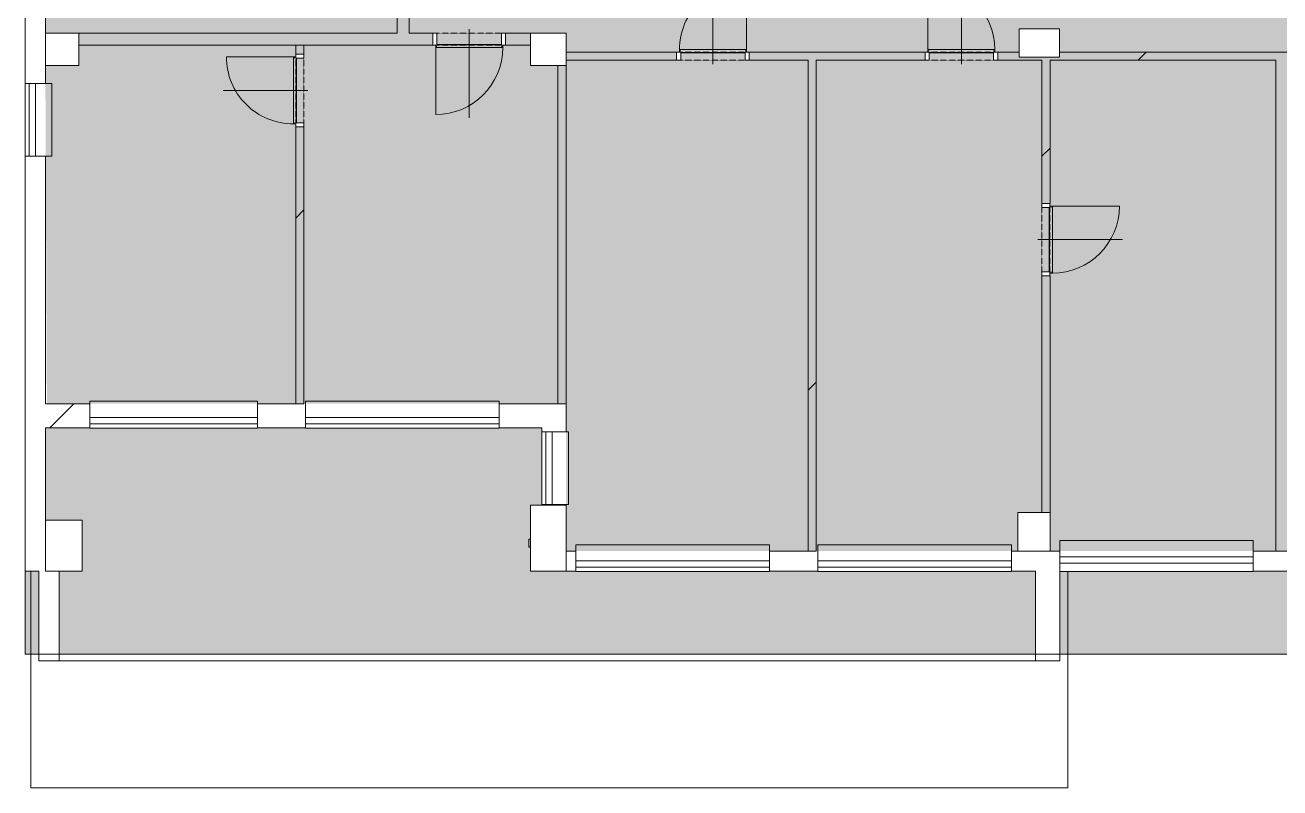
# Model space of a CAD drawing. Header units: millimetres. Extents: x 48671 to 278361, y -45352 to 20466.
# Drawn here: x 127288 to 142844, y -30617 to -21166 of the extents above; entities that cross this region are included whole.
import ezdxf

# ---------------------------------------------------------------- set-up
doc = ezdxf.new("R2010")
doc.units = ezdxf.units.MM
doc.linetypes.add('Čerchovaná se dvěma tečkami', pattern=[2.59, 1, -0.53, 0, -0.53, 0, -0.53])
for name, color, linetype, lineweight in [('A-DETL-GENF', 92, 'Continuous', 13), ('A-DETL-THIN', 151, 'Continuous', 13), ('A-DOOR', 31, 'Continuous', 13), ('A-DOOR-FRAM', 31, 'Continuous', 25), ('A-FLOR', 192, 'Continuous', 13), ('A-GENM', 13, 'Continuous', 13), ('A-GLAZ', 151, 'Continuous', 13), ('A-WALL', 113, 'Continuous', 13), ('A-WALL-PATT', 111, 'Continuous', 35), ('S-COLS', 52, 'Continuous', 13)]:
    doc.layers.add(name, color=color, linetype=linetype, lineweight=lineweight)
pattern_1 = [(45, (128745, 0), (-7184.2, 7184.2), []), (45, (131618, -3e-12), (-7184.2, 7184.2), []), (45, (137366, -7e-12), (-4310.5, 10058), [4064, -2032, 67.1, -1964.9])]
pattern_2 = [(45, (128744.6, 0), (-4242.6, 4242.6), [])]

# ---------------------------------------------------------------- blocks, each defined once
blk = doc.blocks.new('DVERE_1k_oblozka - DD03_01_800x1970_koupelna-1549495-Mapka _ závislý 4')
at = {"layer": 'A-DOOR', "lineweight": 9}
for p, q in [((0, -103), (0, 947)), ((-415, 47), (-415, 907)), ((-400, 47), (-450, 47)), ((-450, 47), (-450, -53)), ((415, 77), (-415, 77)), ((-415, 77), (-415, 62)), ((-415, 62), (-400, 62)), ((-400, -53), (-400, 47)), ((-400, 37), (400, 37)), ((305, 77), (-305, 77)), ((400, 62), (415, 62)), ((450, 47), (400, 47)), ((400, 47), (400, -53)), ((415, 62), (415, 77)), ((415, 77), (415, 47)), ((450, -53), (450, 47)), ((-450, -53), (-400, -53)), ((400, -53), (450, -53))]:
    blk.add_line(p, q, dxfattribs=at)
at = {"layer": 'A-DOOR', "linetype": 'Čerchovaná se dvěma tečkami', "lineweight": 9}
for p, q in [((-400, 47), (400, 47)), ((-400, -53), (400, -53))]:
    blk.add_line(p, q, dxfattribs=at)
at = {"layer": 'A-DOOR', "lineweight": 9}
blk.add_arc((-415, 77), 830, 360, 90, dxfattribs=at)
at = {"layer": 'A-DOOR-FRAM', "lineweight": 9}
for p, q in [((-400, 47), (-450, 47)), ((-400, -53), (-400, 47)), ((400, 47), (400, -53)), ((400, 47), (450, 47)), ((-450, -53), (-400, -53)), ((450, -53), (400, -53))]:
    blk.add_line(p, q, dxfattribs=at)
blk = doc.blocks.new('DVERE_1k_oblozka - DD03_01_800x1970_koupelna-1549491-Mapka _ závislý 4')
at = {"layer": 'A-DOOR', "lineweight": 9}
for p, q in [((-450, 53), (-400, 53)), ((-450, -47), (-450, 53)), ((-400, 53), (-400, -47)), ((0, 103), (0, -947)), ((400, 53), (450, 53)), ((400, -47), (400, 53)), ((450, 53), (450, -47)), ((-400, -47), (-450, -47)), ((-415, -47), (-415, -907)), ((-415, -62), (-400, -62)), ((-415, -77), (-415, -62)), ((415, -77), (-415, -77)), ((-400, -37), (400, -37)), ((305, -77), (-305, -77)), ((450, -47), (400, -47)), ((400, -62), (415, -62)), ((415, -77), (415, -47)), ((415, -62), (415, -77))]:
    blk.add_line(p, q, dxfattribs=at)
at = {"layer": 'A-DOOR', "linetype": 'Čerchovaná se dvěma tečkami', "lineweight": 9}
for p, q in [((-400, 53), (400, 53)), ((-400, -47), (400, -47))]:
    blk.add_line(p, q, dxfattribs=at)
at = {"layer": 'A-DOOR', "lineweight": 9}
blk.add_arc((-415, -77), 830, 270, 0, dxfattribs=at)
at = {"layer": 'A-DOOR-FRAM', "lineweight": 9}
for p, q in [((-450, 53), (-400, 53)), ((-400, 53), (-400, -47)), ((400, -47), (400, 53)), ((450, 53), (400, 53)), ((-400, -47), (-450, -47)), ((400, -47), (450, -47))]:
    blk.add_line(p, q, dxfattribs=at)
blk = doc.blocks.new('DVERE_1k_oblozka - DD03_01_800x1970_koupelna-1549494-Mapka _ závislý 4')
at = {"layer": 'A-DOOR', "lineweight": 9}
for p, q in [((-450, 78), (-400, 78)), ((-450, -72), (-450, 78)), ((-400, 78), (-400, -72)), ((0, 128), (0, -972)), ((400, 78), (450, 78)), ((400, -72), (400, 78)), ((450, 78), (450, -72)), ((-400, -72), (-450, -72)), ((-415, -72), (-415, -932)), ((-415, -87), (-400, -87)), ((-415, -102), (-415, -87)), ((415, -102), (-415, -102)), ((-400, -62), (400, -62)), ((305, -102), (-305, -102)), ((450, -72), (400, -72)), ((400, -87), (415, -87)), ((415, -102), (415, -72)), ((415, -87), (415, -102))]:
    blk.add_line(p, q, dxfattribs=at)
at = {"layer": 'A-DOOR', "linetype": 'Čerchovaná se dvěma tečkami', "lineweight": 9}
for p, q in [((-400, 78), (400, 78)), ((-400, -72), (400, -72))]:
    blk.add_line(p, q, dxfattribs=at)
at = {"layer": 'A-DOOR', "lineweight": 9}
blk.add_arc((-415, -102), 830, 270, 0, dxfattribs=at)
at = {"layer": 'A-DOOR-FRAM', "lineweight": 9}
for p, q in [((-450, 78), (-400, 78)), ((-400, 78), (-400, -72)), ((400, -72), (400, 78)), ((450, 78), (400, 78)), ((-400, -72), (-450, -72)), ((400, -72), (450, -72))]:
    blk.add_line(p, q, dxfattribs=at)
blk = doc.blocks.new('DVERE_1k_oblozka - DD03_01_800x1970_koupelna-1549492-Mapka _ závislý 4')
at = {"layer": 'A-DOOR', "lineweight": 9}
for p, q in [((-450, 53), (-400, 53)), ((-450, -47), (-450, 53)), ((-400, 53), (-400, -47)), ((0, 103), (0, -947)), ((400, 53), (450, 53)), ((400, -47), (400, 53)), ((450, 53), (450, -47)), ((-400, -47), (-450, -47)), ((-415, -47), (-415, -907)), ((-415, -62), (-400, -62)), ((-415, -77), (-415, -62)), ((415, -77), (-415, -77)), ((-400, -37), (400, -37)), ((305, -77), (-305, -77)), ((450, -47), (400, -47)), ((400, -62), (415, -62)), ((415, -77), (415, -47)), ((415, -62), (415, -77))]:
    blk.add_line(p, q, dxfattribs=at)
at = {"layer": 'A-DOOR', "linetype": 'Čerchovaná se dvěma tečkami', "lineweight": 9}
for p, q in [((-400, 53), (400, 53)), ((-400, -47), (400, -47))]:
    blk.add_line(p, q, dxfattribs=at)
at = {"layer": 'A-DOOR', "lineweight": 9}
blk.add_arc((-415, -77), 830, 270, 0, dxfattribs=at)
at = {"layer": 'A-DOOR-FRAM', "lineweight": 9}
for p, q in [((-450, 53), (-400, 53)), ((-400, 53), (-400, -47)), ((400, -47), (400, 53)), ((450, 53), (400, 53)), ((-400, -47), (-450, -47)), ((400, -47), (450, -47))]:
    blk.add_line(p, q, dxfattribs=at)
blk = doc.blocks.new('DVERE_1k_oblozka - DD03_01_800x1970_koupelna-1549498-Mapka _ závislý 4')
at = {"layer": 'A-DOOR', "lineweight": 9}
for p, q in [((0, -103), (0, 947)), ((-415, 47), (-415, 907)), ((-400, 47), (-450, 47)), ((-450, 47), (-450, -53)), ((415, 77), (-415, 77)), ((-415, 77), (-415, 62)), ((-415, 62), (-400, 62)), ((-400, -53), (-400, 47)), ((-400, 37), (400, 37)), ((305, 77), (-305, 77)), ((400, 62), (415, 62)), ((450, 47), (400, 47)), ((400, 47), (400, -53)), ((415, 62), (415, 77)), ((415, 77), (415, 47)), ((450, -53), (450, 47)), ((-450, -53), (-400, -53)), ((400, -53), (450, -53))]:
    blk.add_line(p, q, dxfattribs=at)
at = {"layer": 'A-DOOR', "linetype": 'Čerchovaná se dvěma tečkami', "lineweight": 9}
for p, q in [((-400, 47), (400, 47)), ((-400, -53), (400, -53))]:
    blk.add_line(p, q, dxfattribs=at)
at = {"layer": 'A-DOOR', "lineweight": 9}
blk.add_arc((-415, 77), 830, 360, 90, dxfattribs=at)
at = {"layer": 'A-DOOR-FRAM', "lineweight": 9}
for p, q in [((-400, 47), (-450, 47)), ((-400, -53), (-400, 47)), ((400, 47), (400, -53)), ((400, 47), (450, 47)), ((-450, -53), (-400, -53)), ((450, -53), (400, -53))]:
    blk.add_line(p, q, dxfattribs=at)
blk = doc.blocks.new('OKNO_2k_nadsvetlik - OKNO_2k_nadsvetlik 2400 x 1850-V125-Mapka _ závislý 4')
at = {"layer": 'A-GLAZ', "lineweight": 9}
for p, q in [((-1200, 126), (1200, 126)), ((-1200, 75), (-1200, 126)), ((1200, 75), (-1200, 75)), ((-1200, 75), (1200, 75)), ((-1200, -5), (-1200, 75)), ((1200, 126), (1200, 75)), ((1200, 75), (1200, -5)), ((1200, -5), (-1200, -5))]:
    blk.add_line(p, q, dxfattribs=at)
blk = doc.blocks.new('parapet s nosem_vnitní - parapet s nosem_vnitní-1280305-Mapka _ závislý 4')
at = {"layer": 'A-GENM', "lineweight": 9}
for p, q in [((-1200, -190), (-1200, 0)), ((1200, 0), (1200, -190)), ((-1200, -190), (-1200, -200)), ((-1200, -200), (1200, -200)), ((-1200, -200), (1200, -200)), ((1200, -200), (1200, -190))]:
    blk.add_line(p, q, dxfattribs=at)
blk = doc.blocks.new('OKNO_2k_nadsvetlik - OKNO_2k_nadsvetlik 2400 x 1800-1972450-Mapka _ závislý 4')
at = {"layer": 'A-GLAZ', "color": 41, "lineweight": 9}
for p, q in [((-1200, 126), (1200, 126)), ((-1200, 25), (-1200, 126)), ((1200, 25), (-1200, 25)), ((-1200, 25), (1200, 25)), ((-1200, -55), (-1200, 25)), ((1200, 126), (1200, 25)), ((1200, 25), (1200, -55)), ((1200, -55), (-1200, -55))]:
    blk.add_line(p, q, dxfattribs=at)
blk = doc.blocks.new('parapet s nosem_vnitní - parapet s nosem_vnitní-V107-Mapka _ závislý 4')
at = {"layer": 'A-GENM', "color": 41, "lineweight": 9}
for p, q in [((-1200, -190), (-1200, 0)), ((1200, 0), (1200, -190)), ((-1200, -190), (-1200, -200)), ((-1200, -200), (1200, -200)), ((-1200, -200), (1200, -200)), ((1200, -200), (1200, -190))]:
    blk.add_line(p, q, dxfattribs=at)
blk = doc.blocks.new('OKNO_2k_nadsvetlik - OKNO_2k_nadsvetlik 2080 x 1850-1972484-Mapka _ závislý 4')
at = {"layer": 'A-GLAZ', "lineweight": 9}
for p, q in [((-1040, 151), (1040, 151)), ((-1040, 100), (-1040, 151)), ((1040, 100), (-1040, 100)), ((-1040, 100), (1040, 100)), ((-1040, 20), (-1040, 100)), ((1040, 20), (-1040, 20)), ((1040, 151), (1040, 100)), ((1040, 100), (1040, 20))]:
    blk.add_line(p, q, dxfattribs=at)
blk = doc.blocks.new('parapet s nosem_vnitní - parapet s nosem_vnitní-1280332-Mapka _ závislý 4')
at = {"layer": 'A-GENM', "lineweight": 9}
for p, q in [((-1040, -190), (-1040, 0)), ((1040, 0), (1040, -190)), ((-1040, -190), (-1040, -200)), ((-1040, -200), (1040, -200)), ((-1040, -200), (1040, -200)), ((1040, -200), (1040, -190))]:
    blk.add_line(p, q, dxfattribs=at)
blk = doc.blocks.new('OKNO_2k_nadsvetlik - OKNO_2k_nadsvetlik 2400 x 1850-1972470-Mapka _ závislý 4')
at = {"layer": 'A-GLAZ', "lineweight": 9}
for p, q in [((-1200, 151), (1200, 151)), ((-1200, 100), (-1200, 151)), ((1200, 100), (-1200, 100)), ((-1200, 100), (1200, 100)), ((-1200, 20), (-1200, 100)), ((1200, 20), (-1200, 20)), ((1200, 151), (1200, 100)), ((1200, 100), (1200, 20))]:
    blk.add_line(p, q, dxfattribs=at)
blk = doc.blocks.new('OKNO_1k_nadsvetlik - OKNO_1k_nadsvetlik_900 x 1700-1969443-Mapka _ závislý 4')
at = {"layer": 'A-GLAZ', "lineweight": 9}
for p, q in [((-450, 126), (450, 126)), ((-450, 75), (-450, 126)), ((450, 75), (-450, 75)), ((-450, 75), (450, 75)), ((-450, -5), (-450, 75)), ((450, 126), (450, 75)), ((450, 75), (450, -5)), ((450, -5), (-450, -5))]:
    blk.add_line(p, q, dxfattribs=at)
blk = doc.blocks.new('parapet s nosem_vnitní - parapet s nosem_vnitní-V90-Mapka _ závislý 4')
at = {"layer": 'A-GENM', "lineweight": 9}
for p, q in [((-450, -190), (-450, 0)), ((450, 0), (450, -190)), ((-450, -190), (-450, -200)), ((-450, -200), (450, -200)), ((-450, -200), (450, -200)), ((450, -200), (450, -190))]:
    blk.add_line(p, q, dxfattribs=at)
blk = doc.blocks.new('Vypínač_venkovní_2 - Typ 1-1700573-Mapka _ závislý 4')
at = {"layer": 'A-GENM', "lineweight": 9}
for p, q in [((25, 240), (125, 240)), ((125, 240), (25, 240)), ((25, 240), (25, 220)), ((25, 220), (25, 240)), ((25, 220), (125, 220)), ((125, 220), (25, 220)), ((67, 243), (67, 240)), ((67, 243), (67, 240)), ((83, 243), (67, 243)), ((67, 240), (83, 240)), ((83, 240), (67, 240)), ((83, 240), (83, 243)), ((83, 240), (83, 243)), ((125, 220), (125, 240)), ((125, 220), (125, 240))]:
    blk.add_line(p, q, dxfattribs=at)
blk = doc.blocks.new('OKNO_1k_nadsvetlik - OKNO_1k_nadsvetlik_900 x 1850-2123857-Mapka _ závislý 4')
at = {"layer": 'A-GLAZ', "color": 41, "lineweight": 9}
for p, q in [((-450, 151), (450, 151)), ((-450, 100), (-450, 151)), ((450, 100), (-450, 100)), ((-450, 100), (450, 100)), ((-450, 20), (-450, 100)), ((450, 20), (-450, 20)), ((450, 151), (450, 100)), ((450, 100), (450, 20))]:
    blk.add_line(p, q, dxfattribs=at)
blk = doc.blocks.new('parapet s nosem_vnitní - parapet s nosem_vnitní-1280301-Mapka _ závislý 4')
at = {"layer": 'A-GENM', "color": 41, "lineweight": 9}
for p, q in [((-450, -190), (-450, 0)), ((450, 0), (450, -190)), ((-450, -190), (-450, -200)), ((-450, -200), (450, -200)), ((-450, -200), (450, -200)), ((450, -200), (450, -190))]:
    blk.add_line(p, q, dxfattribs=at)

msp = doc.modelspace()

# ---------------------------------------------------------------- hatches: boundary and pattern name
at = {"layer": 'A-DETL-GENF', "lineweight": 9}
h = msp.add_hatch(color=1, dxfattribs=at)
h.paths.add_polyline_path([(127459.2, -28962.3), (127459.2, -27933.8), (127289.2, -27933.8), (127289.2, -28962.3)])
h.paths.add_polyline_path([(135865.3, -28962.3), (139814.2, -28962.3), (139814.2, -27933.8), (133554.2, -27933.8), (133554.2, -27115.5), (133694.2, -27115.5), (133694.2, -26157.5), (127539.2, -26157.5), (127539.2, -27300), (127994.2, -27300), (127994.2, -27933.8), (127709.2, -27933.8), (127709.2, -28962.3), (131757.9, -28962.3)])
h.paths.add_polyline_path([(140114.2, -28962.3), (145503.9, -28962.3), (145503.9, -27933.8), (140114.2, -27933.8), (140114.2, -28347)])
h.paths.add_polyline_path([(173786.7, -17205.8), (173786.7, -17200.8), (173486.7, -17205.8)])
h.paths.add_polyline_path([(170778.7, -17205.8), (169969.1, -17205.8), (169969.1, -17625.8), (169569.1, -17625.8), (169569.1, -17205.8), (167824.1, -17205.8), (167824.1, -16585.8), (168224.1, -16585.8), (168224.1, -16955.8), (170856.7, -16955.8), (170856.7, -16555.8), (171256.7, -16555.8), (171256.7, -16955.8), (171098.7, -17200.8), (170778.7, -17200.8)])
h.paths.add_polyline_path([(171098.7, -17205.8), (171098.7, -17520.8), (170778.7, -17520.8), (170778.7, -17205.8), (170856.7, -17205.8)])
h.paths.add_polyline_path([(162563.2, -28812.5), (163587.9, -28812.5), (163587.9, -28514.7), (163687.9, -28514.7), (163687.9, -27156.7), (170008.2, -27156.7), (170008.2, -22765.8), (169593.2, -22765.8), (169593.2, -22732.3), (169503.6, -22732.3), (169503.6, -22382.3), (170008.2, -22365.8), (170008.2, -19232.3), (170258.2, -19232.3), (170258.2, -19829.6), (172348.2, -19829.6), (172348.2, -19579.6), (172398.2, -19579.6), (172398.2, -19829.6), (173198.2, -19829.6), (173198.2, -19579.6), (173248.2, -19579.6), (173248.2, -19829.6), (177481.7, -19829.6), (177481.7, -17205.8), (176534.2, -17205.8), (176534.2, -17500.8), (176234.2, -17500.8), (176234.2, -17205.8), (173786.7, -17205.8), (173786.7, -17500.8), (173486.7, -17500.8), (173486.7, -17205.8), (171101.9, -17200.8), (171256.7, -16955.8), (176831.7, -16955.8), (176831.7, -16583.6), (177231.7, -16583.6), (177231.7, -10920.5), (176831.7, -10920.5), (176831.7, -10523.2), (171244.7, -10563.9), (171244.7, -10951), (170827.4, -10951.7), (170824.7, -10563.9), (170673.9, -10561), (170672.7, -10384.9), (169572.7, -10392.4), (169572.7, -10572.4), (167503.9, -10577.1), (167502.8, -10406.4), (167452.7, -10392.4), (167452.3, -10372.1), (165802.5, -10372.1), (165802.3, -10417.9), (165752.8, -10418.2), (165754, -10598.2), (162231.7, -10622.1), (162231.7, -11022.1), (161831.7, -11022.1), (161831.7, -16631.1), (162251.7, -16631.1), (162251.7, -17172.1), (161831.7, -17172.1), (161831.7, -17584.7), (158023.6, -17584.7), (158023.6, -17934.7), (157523.6, -17934.7), (157523.6, -17584.7), (152354.9, -17584.7), (152354.9, -18004.7), (151954.9, -18004.7), (151954.9, -16843.3), (151554.9, -16829.6), (151554.9, -16443.3), (151954.9, -16443.3), (151954.9, -12505.8), (152294.7, -12483.4), (152304.9, -12480.8), (152304.9, -17334.7), (152369.9, -17334.7), (152369.9, -4240.9), (152304.9, -4240.9), (152294.7, -11623.8), (152204.9, -11605.8), (151954.9, -11605.8), (151954.9, -10845.8), (151619.9, -10845.8), (151619.9, -10445.8), (151954.9, -10445.8), (151954.9, -4686.1), (151619.9, -4686.1), (151619.9, -4286.1), (151954.9, -4286.1), (151954.9, -4240.9), (145547.3, -4240.9), (145547.3, -4286.1), (145872.3, -4286.1), (145872.3, -4686.1), (145547.3, -4686.1), (145547.3, -10445.8), (145872.3, -10445.8), (145872.3, -10845.8), (145547.3, -10845.8), (145547.3, -16143.3), (145972.1, -16143.3), (145972.1, -16843.3), (145572.1, -16843.3), (145572.1, -16443.3), (139976.7, -16443.3), (139972.7, -16843.3), (139576.7, -16843.3), (139576.7, -16443.3), (134001.7, -16443.3), (134001.7, -16143.3), (134837.4, -16140.2), (134837.4, -15478.3), (135177.4, -15478.3), (135177.4, -9908.2), (134767.4, -9908.2), (134767.4, -9358.2), (135177.4, -9358.2), (135177.4, -6966.2), (134747.4, -6966.2), (134747.4, -6451.2), (135177.4, -6451.2), (135177.4, -886.8), (134644.6, -886.8), (134644.6, -431.8), (129192.4, -431.8), (129192.4, -871.8), (128757.4, -890.9), (128757.4, -6443.2), (129177.4, -6443.2), (129177.4, -6963.2), (128757.4, -6963.2), (128757.4, -9340.2), (129192.4, -9340.2), (129192.4, -9908.2), (128757.4, -9908.2), (128757.4, -14351.8), (128402.4, -14357.8), (128402.4, -15446.9), (128426.4, -15451.8), (128427.4, -15451.8), (129212.4, -15451.8), (129212.4, -16130), (131505.5, -16130), (131505.5, -15402.4), (131960.5, -15402.4), (131960.5, -16140), (132050.5, -16143.3), (132050.5, -16430), (127954.2, -16430), (127954.2, -16830), (127539.2, -16830), (127539.2, -21265), (127954.2, -21265), (127954.2, -21665), (127539.2, -21665), (127558.8, -25857.5), (133994.2, -25857.5), (133994.2, -27683.8), (139594.2, -27683.8), (139594.2, -27206.6), (139994.2, -27206.6), (139994.2, -27683.8), (145591.1, -27683.8), (145591.1, -27206.6), (145991.1, -27206.6), (145991.1, -24339.4), (146241.1, -24339.4), (146241.1, -25069.4), (146781.1, -25069.4), (146781.1, -25319.4), (147681.1, -25319.4), (147681.1, -25069.4), (149871.1, -25069.4), (149871.1, -25319.4), (150756.1, -25319.4), (150771.1, -25069.4), (151347.1, -25069.4), (151347.1, -22482.5), (151697.1, -22482.5), (151697.1, -22392.5), (152097.1, -22392.5), (152097.1, -22812.5), (151697.1, -22812.5), (151697.1, -28412.5), (152042.1, -28412.5), (152042.1, -28812.5), (157593.4, -28812.5), (157593.4, -28417.5), (157993.4, -28417.5), (157993.4, -28812.5), (160587.9, -28812.5)])
h.paths.add_polyline_path([(160587.9, -24342.5), (160487.9, -24342.5), (160509.5, -24292.5), (160587.9, -24292.5)])
h.paths.add_polyline_path([(139994.2, -24274.3), (139894.2, -24274.3), (139894.2, -24224.3), (139994.2, -24224.3)])
h.paths.add_polyline_path([(160487.9, -23492.5), (160509.5, -23442.5), (160587.9, -23442.5), (160587.9, -23492.5), (160509.5, -23492.5)])
h.paths.add_polyline_path([(139994.2, -23424.3), (139894.2, -23424.3), (139894.2, -23374.3), (139994.2, -23374.3)])
h.paths.add_polyline_path([(155911.1, -22812.5), (155861.1, -22812.5), (155861.1, -22712.5), (155911.1, -22712.5)])
h.paths.add_polyline_path([(159137.9, -22812.5), (159137.9, -22712.5), (159187.9, -22712.5), (159187.9, -22812.5)])
h.paths.add_polyline_path([(153141.1, -22812.5), (153091.1, -22812.5), (153091.1, -22712.5), (153141.1, -22712.5)])
h.paths.add_polyline_path([(160657.9, -22812.5), (160657.9, -22712.5), (160707.9, -22712.5), (160707.9, -22812.5)])
h.paths.add_polyline_path([(156711.1, -22812.5), (156711.1, -22712.5), (156761.1, -22712.5), (156761.1, -22812.5)])
h.paths.add_polyline_path([(161557.9, -22812.5), (161507.9, -22812.5), (161507.9, -22712.5), (161557.9, -22712.5)])
h.paths.add_polyline_path([(158287.9, -22812.5), (158287.9, -22712.5), (158337.9, -22712.5), (158337.9, -22812.5)])
h.paths.add_polyline_path([(152291.1, -22812.5), (152241.1, -22812.5), (152241.1, -22712.5), (152291.1, -22712.5)])
h.paths.add_polyline_path([(145991.1, -22802.5), (145653.9, -22802.5), (145653.9, -22382.5), (146053.9, -22382.5), (146053.9, -22802.5)])
h.paths.add_polyline_path([(163932.9, -22732.3), (163432.9, -22732.3), (163432.9, -22382.3), (163932.9, -22382.3), (163932.9, -22532.3)])
h.paths.add_polyline_path([(162535.4, -22719.8), (162535.4, -22544.8), (162760.4, -22544.8), (162760.4, -22719.8)])
h.paths.add_polyline_path([(158023.6, -22712.5), (157523.6, -22712.5), (157523.6, -22362.5), (158023.6, -22362.5)])
h.paths.add_polyline_path([(165067.2, -22532.3), (165017.2, -22532.3), (165017.2, -22382.3), (165067.2, -22382.3)])
h.paths.add_polyline_path([(164167.2, -22532.3), (164167.2, -22382.3), (164217.2, -22382.3), (164217.2, -22532.3)])
h.paths.add_polyline_path([(130743.6, -22425), (130643.6, -22425), (130643.6, -22375), (130743.6, -22375)])
h.paths.add_polyline_path([(133554.2, -21665), (133554.2, -21265), (133994.2, -21265), (133994.2, -21665), (133694.2, -21665)])
h.paths.add_polyline_path([(139295.4, -21599.6), (139295.4, -21499.6), (139345.4, -21499.6), (139345.4, -21599.6)])
h.paths.add_polyline_path([(136215.4, -21599.6), (136215.4, -21499.6), (136265.4, -21499.6), (136265.4, -21599.6)])
h.paths.add_polyline_path([(138495.4, -21599.6), (138445.4, -21599.6), (138445.4, -21499.6), (138495.4, -21499.6), (138495.4, -21562)])
h.paths.add_polyline_path([(135365.4, -21599.6), (135365.4, -21499.6), (135415.4, -21499.6), (135415.4, -21599.6)])
h.paths.add_polyline_path([(130743.6, -21575), (130643.6, -21575), (130643.6, -21525), (130743.6, -21534.3)])
h.paths.add_polyline_path([(140112.4, -21562), (139612.4, -21562), (139612.4, -21212), (140112.4, -21212), (140112.4, -21534.3)])
h.paths.add_polyline_path([(132344.2, -21415), (132344.2, -21265), (132394.2, -21265), (132394.2, -21415)])
h.paths.add_polyline_path([(133244.2, -21415), (133194.2, -21415), (133194.2, -21265), (133244.2, -21265)])
h.paths.add_polyline_path([(150967.1, -21322.5), (150967.1, -21222.5), (151017.1, -21222.5), (151017.1, -21322.5)])
h.paths.add_polyline_path([(151667.1, -21322.5), (151617.1, -21322.5), (151617.1, -21222.5), (151667.1, -21222.5)])
h.paths.add_polyline_path([(132050.5, -20900), (131900.5, -20900), (131900.5, -20850), (132050.5, -20850)])
h.paths.add_polyline_path([(160749.2, -20879.4), (160699.2, -20879.2), (160699.8, -20729.2), (160749.8, -20729.2)])
h.paths.add_polyline_path([(159799.2, -20875.6), (159749.2, -20863.9), (159749.8, -20725.4), (159799.8, -20725.4), (159799.2, -20863.9)])
h.paths.add_polyline_path([(156858.3, -20863.9), (156808.3, -20863.7), (156808.9, -20713.7), (156858.9, -20713.9), (156858.3, -20863.7)])
h.paths.add_polyline_path([(155908.3, -20860.1), (155858.3, -20859.9), (155858.9, -20709.9), (155908.9, -20710.1), (155908.3, -20859.9)])
h.paths.add_polyline_path([(154690.8, -20705.3), (154390.8, -20704.1), (154390.8, -19936.3), (154690.8, -19936.3), (154690.8, -20036.3)])
h.paths.add_polyline_path([(153528, -20237.4), (153478.1, -20235.7), (153481.6, -20135.8), (153531.5, -20137.5), (153528.1, -20235.7)])
h.paths.add_polyline_path([(152678.6, -20207.8), (152628.6, -20206), (152632.1, -20106.1), (152682, -20107.8), (152678.6, -20206)])
h.paths.add_polyline_path([(131900.5, -20050), (131900.5, -20000), (132050.5, -20000), (132050.5, -20050)])
h.paths.add_polyline_path([(136514.6, -19675.3), (136514, -19525.3), (136564, -19525.3), (136564.6, -19675.1)])
h.paths.add_polyline_path([(137364.6, -19672.1), (137364, -19522.1), (137414, -19522.1), (137414.6, -19671.9)])
h.paths.add_polyline_path([(140730.4, -19659.3), (140730.4, -19509.3), (140779.8, -19509.2), (140779.8, -19659.2)])
h.paths.add_polyline_path([(141580.4, -19656.1), (141580.4, -19506.1), (141629.8, -19505.9), (141629.8, -19655.9)])
h.paths.add_polyline_path([(142279.9, -19543.3), (142279.9, -19143.3), (142579.9, -19143.3), (142579.9, -19543.3)])
h.paths.add_polyline_path([(149576.1, -19336.3), (149476.1, -19336.3), (149476.1, -19286.3), (149576.1, -19286.3)])
h.paths.add_polyline_path([(168848.2, -19232.3), (168798.2, -19232.3), (168798.2, -19132.3), (168848.2, -19132.3)])
h.paths.add_polyline_path([(169698.2, -19232.3), (169648.2, -19232.3), (169648.2, -19132.3), (169698.2, -19132.3)])
h.paths.add_polyline_path([(146651.8, -19013.3), (146601.8, -19013.3), (146601.8, -18913.3), (146651.8, -18913.3)])
h.paths.add_polyline_path([(144829.9, -19013.3), (144779.9, -19013.3), (144779.9, -18913.3), (144829.9, -18913.3)])
h.paths.add_polyline_path([(145751.8, -19013.3), (145751.8, -18913.3), (145801.8, -18913.3), (145801.8, -19013.3)])
h.paths.add_polyline_path([(144079.9, -19013.3), (144029.9, -19013.3), (144029.9, -18913.3), (144079.9, -18913.3)])
h.paths.add_polyline_path([(151170.8, -18846.3), (151120.8, -18846.3), (151120.8, -18746.3), (151170.8, -18746.3)])
h.paths.add_polyline_path([(151770.8, -18846.3), (151770.8, -18746.3), (151820.8, -18746.3), (151820.8, -18846.3)])
h.paths.add_polyline_path([(149476.1, -18686.3), (149476.1, -18636.3), (149576.1, -18636.3), (149576.1, -18686.3)])
h.paths.add_polyline_path([(150244.9, -18186.3), (149944.9, -18186.3), (149944.9, -16779.6), (150244.9, -16779.6), (150244.9, -18128)])
h.paths.add_polyline_path([(163549.8, -17972.1), (163549.8, -17272.1), (163959.8, -17272.1), (163959.8, -17972.1), (163798.3, -17972.1)])
h.paths.add_polyline_path([(162659.8, -17272.1), (162609.8, -17272.1), (162609.8, -17172.1), (162659.8, -17172.1)])
h.paths.add_polyline_path([(163509.8, -17272.1), (163459.8, -17272.1), (163459.8, -17172.1), (163509.8, -17172.1)])
h.paths.add_polyline_path([(176234.2, -17205.8), (176540.9, -17200.8), (176534.2, -17200.8), (176234.2, -17200.8)])
h.paths.add_polyline_path([(133566.7, -16843.3), (133566.7, -16143.3), (133916.7, -16143.3), (133901.7, -16843.3), (133811.6, -16843.3)])
h.paths.add_polyline_path([(148274, -15761.9), (148274, -15711.9), (148374, -15711.9), (148374, -15761.9)])
h.paths.add_polyline_path([(150701.5, -15761.9), (150601.5, -15761.9), (150601.5, -15711.9), (150701.5, -15711.9)])
h.paths.add_polyline_path([(132060.4, -15384.9), (131960.4, -15384.9), (131960.5, -15334.9), (132060.4, -15334.9)])
h.paths.add_polyline_path([(150601.5, -15111.9), (150601.5, -15061.9), (150701.5, -15061.9), (150701.5, -15111.9)])
h.paths.add_polyline_path([(148274, -15111.9), (148274, -15061.9), (148374, -15061.9), (148374, -15111.9)])
h.paths.add_polyline_path([(148374, -14851.9), (148274, -14851.9), (148274, -14801.9), (148374, -14801.9)])
h.paths.add_polyline_path([(150701.5, -14750.1), (150601.5, -14750.1), (150601.5, -14700.1), (150701.5, -14721.7)])
h.paths.add_polyline_path([(132060.4, -14534.9), (131960.4, -14534.9), (131960.4, -14484.9), (132060.4, -14484.9)])
h.paths.add_polyline_path([(148374, -14201.9), (148274, -14201.9), (148274, -14151.9), (148374, -14151.9)])
h.paths.add_polyline_path([(150701.5, -14100.1), (150601.5, -14100.1), (150601.5, -14050.1), (150701.5, -14050.1)])
h.paths.add_polyline_path([(167824.1, -13752.1), (167674.1, -13752.1), (167674.1, -13702.1), (167824.1, -13702.1)])
h.paths.add_polyline_path([(167674.1, -12902.1), (167674.1, -12852.1), (167824.1, -12852.1), (167824.1, -12902.1)])
h.paths.add_polyline_path([(167944.1, -12689.7), (167944.1, -12589.7), (167993.7, -12589.4), (167993.7, -12689.4)])
h.paths.add_polyline_path([(168594.1, -12686.6), (168593.7, -12586.6), (168643.7, -12586.6), (168644.1, -12686.3)])
h.paths.add_polyline_path([(171158.5, -12047.2), (171158, -11997.2), (171258, -11997.2), (171244.7, -12046.4)])
h.paths.add_polyline_path([(149621.7, -11479.2), (149571.7, -11479.2), (149571.7, -11379.2), (149621.7, -11379.2)])
h.paths.add_polyline_path([(148721.7, -11479.2), (148721.7, -11379.2), (148771.7, -11379.2), (148771.7, -11479.2)])
h.paths.add_polyline_path([(171150.6, -11197.2), (171158, -11147.2), (171250.1, -11147.2), (171244.7, -11196.4), (171158, -11197.2)])
h.paths.add_polyline_path([(133357.4, -11177.1), (133357.4, -11127.1), (133457.2, -11126.7), (133454.4, -11176.7)])
h.paths.add_polyline_path([(168224.1, -10977.1), (167824.1, -10977.1), (167824.1, -10577.1), (168224.1, -10584.2)])
h.paths.add_polyline_path([(133354.6, -10327.1), (133354.6, -10277.1), (133454.4, -10276.7), (133454.4, -10326.7)])
h.paths.add_polyline_path([(133340.4, -6045), (133340.4, -5995), (133440.2, -5994.7), (133440.2, -6044.7)])
h.paths.add_polyline_path([(133337.6, -5195), (133337.6, -5145), (133437.4, -5144.7), (133437.4, -5194.7)])
h.paths.add_polyline_path([(133687.4, -3625), (133637.4, -3625), (133637.4, -3525), (133687.4, -3525)])
h.paths.add_polyline_path([(134537.4, -3625), (134487.4, -3625), (134487.4, -3525), (134537.4, -3525)])
at = {"layer": 'A-WALL-PATT', "lineweight": 9}
h = msp.add_hatch(dxfattribs=at)
h.set_pattern_fill('FP_147', color=256, angle=45, style=0, pattern_type=2)
h.set_pattern_definition([(135, (127539, -19308), (-5747, -5747), []), (90, (124847, -10150), (-5747.4, 5747.4), [1016, -10478.7]), (135, (124847, -9134), (-5747.4, -5747.4), [1016, -7112]), (180, (124128.6, -8416), (-5747.4, -5747.4), [1016, -10478.7]), (225, (123113, -8416), (5747.4, -5747.4), [1016, -7112]), (90, (122394, -10150), (-5747.4, 5747.4), [1016, -10478.7]), (135, (123113, -10869), (-5747.4, -5747.4), [1016, -7112]), (180, (124128.6, -10868.7), (-5747.4, -5747.4), [1016, -10478.7]), (225, (124847, -10150), (5747.4, -5747.4), [1016, -7112]), (135, (121465, -7487), (-5747.4, -5747.4), [2032, -6096])])
h.paths.add_polyline_path([(127289.2, -27933.8), (127539.2, -27933.8), (127539.2, -22788.8), (127289.2, -22788.8), (127289.2, -27300)])
h.paths.add_polyline_path([(127289.2, -21888.8), (127539.2, -21888.8), (127524.9, -20988.8), (127289.2, -20988.8), (127289.2, -21665)])
h.paths.add_polyline_path([(127339.2, -20088.8), (127539.2, -20088.8), (127539.2, -16430), (127289.2, -16430), (127289.2, -20088.8)])
h = msp.add_hatch(dxfattribs=at)
h.set_pattern_fill('FP_150', color=256, angle=45, style=0, pattern_type=2)
h.set_pattern_definition(pattern_1)
h.paths.add_polyline_path([(127650.6, -21665), (127954.2, -21665), (127954.2, -21265), (127539.2, -21265), (127539.2, -21665)])
h = msp.add_hatch(dxfattribs=at)
h.set_pattern_fill('FP_150', color=256, angle=45, style=0, pattern_type=2)
h.set_pattern_definition(pattern_1)
h.paths.add_polyline_path([(133994.2, -21665), (133994.2, -21265), (133554.2, -21265), (133554.2, -21665), (133894.2, -21665)])
h = msp.add_hatch(dxfattribs=at)
h.set_pattern_fill('FP_145', color=256, style=0, pattern_type=2)
h.set_pattern_definition(pattern_2)
h.paths.add_polyline_path([(130743.6, -25857.5), (130743.6, -22425), (130643.6, -22425), (130643.6, -25857.5)])
h.paths.add_polyline_path([(130743.6, -21525), (130743.6, -21415), (130643.6, -21415), (130643.6, -21525)])
h = msp.add_hatch(dxfattribs=at)
h.set_pattern_fill('FP_145', color=256, style=0, pattern_type=2)
h.set_pattern_definition(pattern_2)
h.paths.add_polyline_path([(133994.2, -21599.6), (135365.4, -21599.6), (135365.4, -21499.6), (133994.2, -21499.6), (133994.2, -21534.3)])
h.paths.add_polyline_path([(142894.2, -21599.6), (145553.9, -21599.6), (145553.9, -21499.6), (140112.4, -21499.6), (140112.4, -21562), (139612.4, -21562), (139612.4, -21499.6), (139345.4, -21499.6), (139345.4, -21599.6), (142794.2, -21599.6)])
h.paths.add_polyline_path([(138445.4, -21599.6), (138445.4, -21499.6), (136265.4, -21499.6), (136265.4, -21599.6), (137094.2, -21599.6)])
h = msp.add_hatch(dxfattribs=at)
h.set_pattern_fill('FP_145', color=256, style=0, pattern_type=2)
h.set_pattern_definition(pattern_2)
h.paths.add_polyline_path([(137094.2, -27683.8), (137094.2, -21599.6), (136994.2, -21599.6), (136994.2, -27683.8)])
h = msp.add_hatch(dxfattribs=at)
h.set_pattern_fill('FP_145', color=256, style=0, pattern_type=2)
h.set_pattern_definition(pattern_2)
h.paths.add_polyline_path([(139972.7, -27206.6), (139994.2, -27206.6), (139994.2, -24274.3), (139894.2, -24274.3), (139894.2, -27206.6)])
h.paths.add_polyline_path([(139994.2, -23374.3), (139994.2, -21599.6), (139894.2, -21599.6), (139894.2, -23374.3)])
h = msp.add_hatch(dxfattribs=at)
h.set_pattern_fill('FP_149', color=256, angle=-315, style=0, pattern_type=2)
h.set_pattern_definition([(225, (127893, -25857.5), (5747, -5747), []), (180, (118735, -28549.7), (-5747.4, -5747.4), [1016, -10478.7]), (225, (117719, -28550), (5747.4, -5747.4), [1016, -7112]), (270, (117000.7, -29268), (5747.4, -5747.4), [1016, -10478.7]), (315, (117001, -30284), (5747.4, 5747.4), [1016, -7112]), (180, (118735, -31002.5), (-5747.4, -5747.4), [1016, -10478.7]), (225, (119453.5, -30284), (5747.4, -5747.4), [1016, -7112]), (270, (119453.5, -29268), (5747.4, -5747.4), [1016, -10478.7]), (315, (118735, -28550), (5747.4, 5747.4), [1016, -7112]), (225, (116072, -31931), (5747.4, -5747.4), [2032, -6096])])
h.paths.add_polyline_path([(127539.2, -26157.5), (128089.2, -26157.5), (128089.2, -25857.5), (127539.2, -25857.5)])
h.paths.add_polyline_path([(130169.2, -26157.5), (130763.6, -26157.5), (130743.6, -25857.5), (130169.2, -25857.5), (130169.2, -26107.5)])
h.paths.add_polyline_path([(133694.2, -26157.5), (133994.2, -26157.5), (133994.2, -25857.5), (133163.6, -25857.5), (133163.6, -26157.5)])
h = msp.add_hatch(dxfattribs=at)
h.set_pattern_fill('FP_223', color=256, angle=45, style=0, pattern_type=2)
h.set_pattern_definition([(315, (133694, -29510), (5747, 5747), []), (270, (136386.3, -38668), (5747.4, -5747.4), [1016, -10478.7]), (315, (136386, -39684), (5747.4, 5747.4), [1016, -7112]), (360, (137105, -40402.6), (5747.4, 5747.4), [1016, -10478.7]), (45, (138121, -40402.6), (-5747.4, 5747.4), [1016, -7112]), (270, (138839, -38668), (5747.4, -5747.4), [1016, -10478.7]), (315, (138121, -37950), (5747.4, 5747.4), [1016, -7112]), (360, (137105, -37950), (5747.4, 5747.4), [1016, -10478.7]), (45, (136386, -38668), (-5747.4, 5747.4), [1016, -7112]), (315, (139768, -41331), (5747.4, 5747.4), [2032, -6096])])
h.paths.add_polyline_path([(133994.2, -26207.5), (133994.2, -26157.5), (133694.2, -26157.5), (133694.2, -26207.5), (133824.2, -26207.5)])
h = msp.add_hatch(dxfattribs=at)
h.set_pattern_fill('FP_150', color=256, angle=45, style=0, pattern_type=2)
h.set_pattern_definition(pattern_1)
h.paths.add_polyline_path([(133554.2, -27933.8), (133994.2, -27933.8), (133994.2, -27115.5), (133554.2, -27115.5), (133554.2, -27683.8)])
h = msp.add_hatch(dxfattribs=at)
h.set_pattern_fill('FP_150', color=256, angle=45, style=0, pattern_type=2)
h.set_pattern_definition(pattern_1)
h.paths.add_polyline_path([(139994.2, -27683.8), (139972.7, -27206.6), (139594.2, -27206.6), (139594.2, -27683.8), (139972.7, -27683.8)])
h = msp.add_hatch(dxfattribs=at)
h.set_pattern_fill('FP_151', color=256, angle=45, style=0, pattern_type=2)
h.set_pattern_definition(pattern_1)
h.paths.add_polyline_path([(127709.2, -27933.8), (127994.2, -27933.8), (127994.2, -27300), (127539.2, -27300), (127539.2, -27933.8), (127650.6, -27933.8)])
h = msp.add_hatch(dxfattribs=at)
h.set_pattern_fill('FP_154', color=256, angle=45, style=0, pattern_type=2)
h.set_pattern_definition([(45, (142991, -27934), (-5747, 5747), []), (3e-13, (152149, -25241.7), (5747.4, 5747.4), [1016, -10478.7]), (45, (153165, -25242), (-5747.4, 5747.4), [1016, -7112]), (90, (153883.7, -24523), (-5747.4, 5747.4), [1016, -10478.7]), (135, (153884, -23507), (-5747.4, -5747.4), [1016, -7112]), (3e-13, (152149, -22789), (5747.4, 5747.4), [1016, -10478.7]), (45, (151431, -23507), (-5747.4, 5747.4), [1016, -7112]), (90, (151431, -24523), (-5747.4, 5747.4), [1016, -10478.7]), (135, (152149, -25242), (-5747.4, -5747.4), [1016, -7112]), (45, (154812.5, -21860), (-5747.4, 5747.4), [2032, -6096])])
h.paths.add_polyline_path([(139814.2, -27933.8), (140114.2, -27933.8), (140114.2, -27683.8), (139517, -27683.8), (139517, -27933.8), (139594.2, -27933.8)])
h.paths.add_polyline_path([(146241.1, -27933.8), (146241.1, -27683.8), (145468.8, -27683.8), (145468.8, -27933.8), (145991.1, -27933.8)])
h.paths.add_polyline_path([(133994.2, -27933.8), (134117, -27923.6), (134117, -27683.8), (133994.2, -27683.8), (133994.2, -27883.8)])
h.paths.add_polyline_path([(136517, -27933.8), (137117, -27933.8), (137094.2, -27683.8), (136517, -27683.8), (136517, -27883.8)])
h.paths.add_polyline_path([(143068.8, -27933.8), (143068.8, -27683.8), (142514.2, -27683.8), (142514.2, -27933.8), (142894.2, -27933.8)])
h = msp.add_hatch(dxfattribs=at)
h.set_pattern_fill('FP_148', color=256, angle=45, style=0, pattern_type=2)
h.set_pattern_definition([(135, (127709, -25614), (-5747, -5747), []), (90, (125017, -16456), (-5747.4, 5747.4), [1016, -10478.7]), (135, (125017, -15440), (-5747.4, -5747.4), [1016, -7112]), (180, (124298.6, -14722), (-5747.4, -5747.4), [1016, -10478.7]), (225, (123283, -14722), (5747.4, -5747.4), [1016, -7112]), (90, (122564, -16456), (-5747.4, 5747.4), [1016, -10478.7]), (135, (123283, -17175), (-5747.4, -5747.4), [1016, -7112]), (180, (124298.6, -17174.6), (-5747.4, -5747.4), [1016, -10478.7]), (225, (125017, -16456), (5747.4, -5747.4), [1016, -7112]), (135, (121635, -13793), (-5747.4, -5747.4), [2032, -6096])])
h.paths.add_polyline_path([(127709.2, -29041.8), (127709.2, -27933.8), (127459.2, -27933.8), (127459.2, -29041.8), (127650.6, -29041.8)])
h = msp.add_hatch(dxfattribs=at)
h.set_pattern_fill('FP_196', color=256, angle=45, style=0, pattern_type=2)
h.set_pattern_definition([(135, (140114, -25614), (-5747, -5747), []), (90, (137422, -16456), (-5747.4, 5747.4), [1016, -10478.7]), (135, (137422, -15440), (-5747.4, -5747.4), [1016, -7112]), (180, (136703.6, -14722), (-5747.4, -5747.4), [1016, -10478.7]), (225, (135688, -14722), (5747.4, -5747.4), [1016, -7112]), (90, (134969, -16456), (-5747.4, 5747.4), [1016, -10478.7]), (135, (135688, -17175), (-5747.4, -5747.4), [1016, -7112]), (180, (136703.6, -17174.6), (-5747.4, -5747.4), [1016, -10478.7]), (225, (137422, -16456), (5747.4, -5747.4), [1016, -7112]), (135, (134040, -13793), (-5747.4, -5747.4), [2032, -6096])])
h.paths.add_polyline_path([(140114.2, -29041.8), (140114.2, -27933.8), (139814.2, -27933.8), (139814.2, -29041.8), (139972.7, -29041.8)])
at = {"layer": 'S-COLS', "lineweight": 9}
h = msp.add_hatch(dxfattribs=at)
h.set_pattern_fill('FP_202', color=256, style=0, pattern_type=2)
h.set_pattern_definition([(45, (128745, 0), (-7184, 7184), []), (45, (131618, 0), (-7184, 7184), []), (45, (137366, 0), (-4310.5, 10058), [4064, -2032, 67, -1965])])
h.paths.add_polyline_path([(140112.4, -21562), (140112.4, -21212), (139612.4, -21212), (139612.4, -21562)])

# ---------------------------------------------------------------- linework, layer by layer
at = {"layer": 'A-DETL-THIN', "lineweight": 9}
for p, q in [((127289.2, -16142.3), (127289.2, -28962.3)), ((127289.2, -28962.3), (145503.9, -28962.3))]:
    msp.add_line(p, q, dxfattribs=at)
at = {"layer": 'A-FLOR', "lineweight": 9}
for p, q in [((127359.2, -30617.1), (127359.2, -27933.8)), ((140214.2, -27934.8), (140214.2, -30617.1)), ((127709.2, -29041.8), (139814.2, -29041.8)), ((140214.2, -30617.1), (127359.2, -30617.1))]:
    msp.add_line(p, q, dxfattribs=at)
at = {"layer": 'A-WALL', "lineweight": 9}
for p, q in [((127289.2, -20988.8), (127289.2, -21888.8)), ((127539.2, -20988.8), (127539.2, -21888.8)), ((131900.5, -20900), (131900.5, -21265)), ((132050.5, -21265), (132050.5, -20900)), ((131900.5, -21265), (127539.2, -21265)), ((127954.2, -21265), (127954.2, -21665)), ((132344.2, -21265), (132050.5, -21265)), ((133994.2, -21265), (133244.2, -21265)), ((133554.2, -21265), (133554.2, -21665)), ((133994.2, -26207.5), (133994.2, -21265)), ((127954.2, -21415), (132344.2, -21415)), ((130643.6, -21415), (130643.6, -21525)), ((130743.6, -21525), (130743.6, -21415)), ((133244.2, -21415), (133554.2, -21415)), ((135365.4, -21499.6), (133994.2, -21499.6)), ((133994.2, -21599.6), (135365.4, -21599.6)), ((138445.4, -21499.6), (136265.4, -21499.6)), ((136265.4, -21599.6), (136994.2, -21599.6)), ((136994.2, -21599.6), (136994.2, -27683.8)), ((137094.2, -27683.8), (137094.2, -21599.6)), ((137094.2, -21599.6), (138445.4, -21599.6)), ((139612.4, -21499.6), (139345.4, -21499.6)), ((139345.4, -21599.6), (139894.2, -21599.6)), ((139612.4, -21562), (139612.4, -21499.6)), ((140112.4, -21562), (139612.4, -21562)), ((139894.2, -21599.6), (139894.2, -23374.3)), ((139994.2, -21599.6), (142794.2, -21599.6)), ((139994.2, -23374.3), (139994.2, -21599.6)), ((145553.9, -21499.6), (140112.4, -21499.6)), ((140112.4, -21499.6), (140112.4, -21562)), ((142794.2, -21599.6), (142794.2, -27683.8)), ((127539.2, -21665), (127954.2, -21665)), ((133554.2, -21665), (133994.2, -21665)), ((133894.2, -21665), (133894.2, -25857.5)), ((130643.6, -22425), (130643.6, -25857.5)), ((130743.6, -25857.5), (130743.6, -22425)), ((127289.2, -22788.8), (127289.2, -27933.8)), ((127539.2, -25857.5), (127539.2, -22788.8)), ((139894.2, -24274.3), (139894.2, -27206.6)), ((139994.2, -27683.8), (139994.2, -24274.3)), ((128089.2, -25857.5), (127539.2, -25857.5)), ((130743.6, -25857.5), (130169.2, -25857.5)), ((133994.2, -25857.5), (133163.6, -25857.5)), ((127539.2, -27933.8), (127539.2, -26157.5)), ((127539.2, -26157.5), (128089.2, -26157.5)), ((130169.2, -26157.5), (130763.6, -26157.5)), ((133163.6, -26157.5), (133694.2, -26157.5)), ((133694.2, -26157.5), (133694.2, -26207.5)), ((133554.2, -27115.5), (133554.2, -27933.8)), ((133554.2, -27115.5), (133994.2, -27115.5)), ((133994.2, -27933.8), (133994.2, -27115.5)), ((139594.2, -27206.6), (139594.2, -27683.8)), ((139994.2, -27206.6), (139594.2, -27206.6)), ((127994.2, -27300), (127539.2, -27300)), ((127994.2, -27933.8), (127994.2, -27300)), ((134117, -27683.8), (133994.2, -27683.8)), ((137094.2, -27683.8), (136517, -27683.8)), ((139517, -27683.8), (140114.2, -27683.8)), ((143068.8, -27683.8), (142514.2, -27683.8)), ((127289.2, -27933.8), (127459.2, -27933.8)), ((127459.2, -27933.8), (127459.2, -29041.8)), ((127539.2, -27933.8), (127994.2, -27933.8)), ((127709.2, -29041.8), (127709.2, -27933.8)), ((133554.2, -27933.8), (134117, -27933.8)), ((136517, -27933.8), (137117, -27933.8)), ((139517, -27933.8), (139814.2, -27933.8)), ((139814.2, -27933.8), (139814.2, -29041.8)), ((140114.2, -29041.8), (140114.2, -27934.8)), ((142514.2, -27933.8), (143068.8, -27933.8)), ((127459.2, -29041.8), (127709.2, -29041.8)), ((139814.2, -29041.8), (140114.2, -29041.8))]:
    msp.add_line(p, q, dxfattribs=at)
at = {"layer": 'S-COLS', "lineweight": 9}
for p, q in [((140112.4, -21212), (139612.4, -21212)), ((139612.4, -21212), (139612.4, -21499.6)), ((140112.4, -21499.6), (140112.4, -21212)), ((139612.4, -21499.6), (139612.4, -21562)), ((139612.4, -21562), (140112.4, -21562)), ((140112.4, -21562), (140112.4, -21499.6))]:
    msp.add_line(p, q, dxfattribs=at)

# ---------------------------------------------------------------- block references
at = {"layer": 'A-DOOR', "lineweight": 9}
for name, p, rotation in [('DVERE_1k_oblozka - DD03_01_800x1970_koupelna-1549491-Mapka _ závislý 4', (135815.4, -21546.7), 180), ('DVERE_1k_oblozka - DD03_01_800x1970_koupelna-1549492-Mapka _ závislý 4', (130690.7, -21975), 269.9999999999999), ('DVERE_1k_oblozka - DD03_01_800x1970_koupelna-1549498-Mapka _ závislý 4', (139947, -23824.3), 269.9999999999999)]:
    msp.add_blockref(name, p, dxfattribs=dict(at, rotation=rotation))
for name, p in [('DVERE_1k_oblozka - DD03_01_800x1970_koupelna-1549495-Mapka _ závislý 4', (138895.4, -21546.7)), ('DVERE_1k_oblozka - DD03_01_800x1970_koupelna-1549494-Mapka _ závislý 4', (132794.2, -21342.9))]:
    msp.add_blockref(name, p, dxfattribs=at)
at = {"layer": 'A-GENM', "lineweight": 9}
for name, p, rotation in [('parapet s nosem_vnitní - parapet s nosem_vnitní-V90-Mapka _ závislý 4', (127419.2, -22338.8), 89.99999999999991), ('parapet s nosem_vnitní - parapet s nosem_vnitní-1280332-Mapka _ závislý 4', (129129.2, -26027.5), 180), ('parapet s nosem_vnitní - parapet s nosem_vnitní-1280305-Mapka _ závislý 4', (131963.6, -26027.5), 180), ('Vypínač_venkovní_2 - Typ 1-1700573-Mapka _ závislý 4', (133774.2, -27658.8), 89.9999999999999), ('parapet s nosem_vnitní - parapet s nosem_vnitní-1280305-Mapka _ závislý 4', (135317, -27803.8), 180), ('parapet s nosem_vnitní - parapet s nosem_vnitní-1280305-Mapka _ závislý 4', (138317, -27803.8), 180)]:
    msp.add_blockref(name, p, dxfattribs=dict(at, rotation=rotation))
at = {"layer": 'A-GENM', "color": 41, "lineweight": 9}
for name, p, rotation in [('parapet s nosem_vnitní - parapet s nosem_vnitní-1280301-Mapka _ závislý 4', (133824.2, -26657.5), 90), ('parapet s nosem_vnitní - parapet s nosem_vnitní-V107-Mapka _ závislý 4', (141314.2, -27753.8), 180)]:
    msp.add_blockref(name, p, dxfattribs=dict(at, rotation=rotation))
at = {"layer": 'A-GLAZ', "lineweight": 9}
for name, p, rotation in [('OKNO_1k_nadsvetlik - OKNO_1k_nadsvetlik_900 x 1700-1969443-Mapka _ závislý 4', (127414.2, -22338.8), 89.99999999999991), ('OKNO_2k_nadsvetlik - OKNO_2k_nadsvetlik 2080 x 1850-1972484-Mapka _ závislý 4', (129129.2, -26007.5), 180), ('OKNO_2k_nadsvetlik - OKNO_2k_nadsvetlik 2400 x 1850-1972470-Mapka _ závislý 4', (131963.6, -26007.5), 180), ('OKNO_2k_nadsvetlik - OKNO_2k_nadsvetlik 2400 x 1850-V125-Mapka _ závislý 4', (135317, -27808.8), 180), ('OKNO_2k_nadsvetlik - OKNO_2k_nadsvetlik 2400 x 1850-V125-Mapka _ závislý 4', (138317, -27808.8), 180)]:
    msp.add_blockref(name, p, dxfattribs=dict(at, rotation=rotation))
at = {"layer": 'A-GLAZ', "color": 41, "lineweight": 9}
for name, p, rotation in [('OKNO_1k_nadsvetlik - OKNO_1k_nadsvetlik_900 x 1850-2123857-Mapka _ závislý 4', (133844.2, -26657.5), 90), ('OKNO_2k_nadsvetlik - OKNO_2k_nadsvetlik 2400 x 1800-1972450-Mapka _ závislý 4', (141314.2, -27808.8), 180)]:
    msp.add_blockref(name, p, dxfattribs=dict(at, rotation=rotation))

doc.saveas('drawing.dxf')
